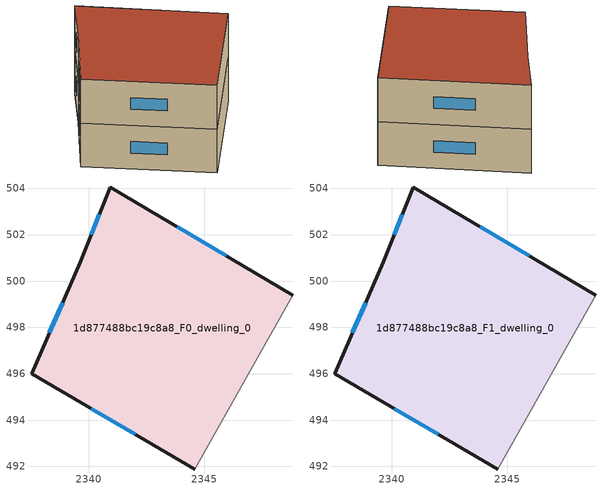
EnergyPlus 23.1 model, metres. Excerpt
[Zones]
1d877488bc19c8a8_F0_dwelling_0
 floor ground (EU_floor_Construction): 2348.81,499.39 2344.58,491.89 2337.54,496 2339.64,500.83 2340.94,504.06 z0
 wall outside (EU_wall_Construction): 2348.81,499.39 2340.94,504.06 2339.64,500.83 2337.54,496 2344.58,491.89 z0:3
 wall adiabatic (EU_wall_Construction): 2344.58,491.89 2348.81,499.39 z0:3
 window (EU_Window_Construction): 2345.93,501.1 2343.82,502.35 / 2340.12,494.49 2342,493.39 / 2338.87,499.06 2338.31,497.76 / 2340.46,502.88 2340.11,502.01 z1.1:1.9
1d877488bc19c8a8_F1_dwelling_0
 floor to 1d877488bc19c8a8_F0_dwelling_0 (EU_floor_Construction): 2348.81,499.39 2344.58,491.89 2337.54,496 2339.64,500.83 2340.94,504.06 z3
 wall outside (EU_wall_Construction): 2348.81,499.39 2340.94,504.06 2339.64,500.83 2337.54,496 2344.58,491.89 z3:6
 wall adiabatic (EU_wall_Construction): 2344.58,491.89 2348.81,499.39 z3:6
 window (EU_Window_Construction): 2345.93,501.1 2343.82,502.35 / 2340.12,494.49 2342,493.39 / 2338.87,499.06 2338.31,497.76 / 2340.46,502.88 2340.11,502.01 z4.1:4.9
 roof outside (EU_roof_Construction): 2344.58,491.89 2348.81,499.39 2340.94,504.06 2339.64,500.83 2337.54,496 z6
[Building]
EU S2 Campaign: North Axis=0; Terrain=City; Solar Distribution=FullExterior
[Site:Location]
Bologna: Latitude=44.5; Longitude=11.25; Time Zone=1; Elevation=37
[SizingPeriod:WeatherFileDays]
AnnualSizingPeriod: Begin Month=1; Begin Day of Month=1; End Month=12; End Day of Month=31; Day of Week for Start Day=Monday; Use Weather File Daylight Saving Period=No; Use Weather File Rain and Snow Indicators=No
[MATERIAL]
EU_InternalMass_Material: Roughness=MediumRough; Thickness=0.1; Conductivity=1; Density=1800; Specific Heat=900; Thermal Absorptance=0.9; Solar Absorptance=0.7; Visible Absorptance=0.7
[MATERIAL:NOMASS] Roughness=MediumRough; Thermal Absorptance=0.9; Solar Absorptance=0.7; Visible Absorptance=0.7
Name | Thermal Resistance
EU_wall_NoMass | 0.753012
EU_roof_NoMass | 0.675676
EU_floor_NoMass | 0.609756
[WINDOWMATERIAL:SIMPLEGLAZINGSYSTEM]
EU_Window_SimpleGlazing: UFactor=4.6; Solar Heat Gain Coefficient=0.85; Visible Transmittance=0.85
[CONSTRUCTION]
EU_wall_Construction: EU_wall_NoMass
EU_roof_Construction: EU_roof_NoMass
EU_floor_Construction: EU_floor_NoMass
EU_Window_Construction: EU_Window_SimpleGlazing
EU_InternalMass_Construction: EU_InternalMass_Material
[ZONE] Type=1; Multiplier=1; Ceiling Height=autocalculate; Floor Area=autocalculate; Part of Total Floor Area=Yes
Name | Volume
1d877488bc19c8a8_F0_dwelling_0 | 223.743
1d877488bc19c8a8_F1_dwelling_0 | 223.742
[INTERNALMASS] Construction=EU_InternalMass_Construction; Surface Area=74.5812
Name | Zone or ZoneList
1d877488bc19c8a8_F0_dwelling_0_EU_InternalMass | 1d877488bc19c8a8_F0_dwelling_0
1d877488bc19c8a8_F1_dwelling_0_EU_InternalMass | 1d877488bc19c8a8_F1_dwelling_0
[OTHEREQUIPMENT] Fuel Type=Electricity; Design Level Calculation Method=Watts/Area; Power per Zone Floor Area=1; Fraction Latent=0; Fraction Radiant=0; Fraction Lost=0; Carbon Dioxide Generation Rate=0; EndUse Subcategory=EU_Step8_InternalGains
Name | Zone or ZoneList or Space or SpaceList | Schedule
EU_Step8_InternalGain_1d877488bc19c8a8_F0_dwelling_0_f000 | 1d877488bc19c8a8_F0_dwelling_0 | EU_Step8_GainSchedule_1d877488bc19c8a8_F0_dwelling_0_f000
EU_Step8_InternalGain_1d877488bc19c8a8_F1_dwelling_0_f000 | 1d877488bc19c8a8_F1_dwelling_0 | EU_Step8_GainSchedule_1d877488bc19c8a8_F1_dwelling_0_f000
[ZONEVENTILATION:DESIGNFLOWRATE] Schedule=EU_AlwaysOn; Design Flow Rate Calculation Method=AirChanges/Hour; Air Changes per Hour=0.64; Ventilation Type=Natural; Fan Pressure Rise=0; Fan Total Efficiency=1; Constant Term Coefficient=1; Temperature Term Coefficient=0; Velocity Term Coefficient=0; Velocity Squared Term Coefficient=0; Minimum Indoor Temperature=-100; Maximum Indoor Temperature=100; Delta Temperature=-100; Minimum Outdoor Temperature=-100; Maximum Outdoor Temperature=100; Maximum Wind Speed=40
Name | Zone or ZoneList or Space or SpaceList
EU_ConstantAir_1d877488bc19c8a8_F0_dwelling_0 | 1d877488bc19c8a8_F0_dwelling_0
EU_ConstantAir_1d877488bc19c8a8_F1_dwelling_0 | 1d877488bc19c8a8_F1_dwelling_0
[HVACTEMPLATE:THERMOSTAT] Constant Heating Setpoint=20; Constant Cooling Setpoint=50
EU_HeatOnly_1d877488bc19c8a8_F0_dwelling_0; EU_HeatOnly_1d877488bc19c8a8_F1_dwelling_0
[HVACTEMPLATE:ZONE:IDEALLOADSAIRSYSTEM] System Availability Schedule=EU_AlwaysOn; Maximum Heating Supply Air Temperature=50; Minimum Cooling Supply Air Temperature=13; Maximum Heating Supply Air Humidity Ratio=0.0156; Minimum Cooling Supply Air Humidity Ratio=0.0077; Heating Limit=NoLimit; Cooling Limit=NoLimit; Heating Availability Schedule=EU_AlwaysOn; Cooling Availability Schedule=EU_CoolingOff; Dehumidification Control Type=ConstantSensibleHeatRatio; Cooling Sensible Heat Ratio=0.7; Dehumidification Setpoint=60; Humidification Control Type=None; Humidification Setpoint=30; Outdoor Air Method=None; Outdoor Air Flow Rate per Person=0.00944; Outdoor Air Flow Rate per Zone Floor Area=0; Outdoor Air Flow Rate per Zone=0; Demand Controlled Ventilation Type=None; Outdoor Air Economizer Type=NoEconomizer; Heat Recovery Type=None; Sensible Heat Recovery Effectiveness=0.7; Latent Heat Recovery Effectiveness=0.65
Name | Template Thermostat
1d877488bc19c8a8_F0_dwelling_0 | EU_HeatOnly_1d877488bc19c8a8_F0_dwelling_0
1d877488bc19c8a8_F1_dwelling_0 | EU_HeatOnly_1d877488bc19c8a8_F1_dwelling_0
[SIZING:ZONE] Zone Cooling Design Supply Air Temperature Input Method=SupplyAirTemperature; Zone Cooling Design Supply Air Temperature=13; Zone Heating Design Supply Air Temperature Input Method=SupplyAirTemperature; Zone Heating Design Supply Air Temperature=50; Zone Cooling Design Supply Air Humidity Ratio=0.008; Zone Heating Design Supply Air Humidity Ratio=0.008; Cooling Design Air Flow Method=DesignDay; Cooling Design Air Flow Rate=0; Cooling Minimum Air Flow per Zone Floor Area=0.000762; Cooling Minimum Air Flow=0; Cooling Minimum Air Flow Fraction=0.2; Heating Design Air Flow Method=DesignDay; Heating Design Air Flow Rate=0; Heating Maximum Air Flow per Zone Floor Area=0.002032; Heating Maximum Air Flow=0.141576; Heating Maximum Air Flow Fraction=0.3; Account for Dedicated Outdoor Air System=No; Dedicated Outdoor Air System Control Strategy=NeutralSupplyAir; Dedicated Outdoor Air Low Setpoint Temperature for Design=autosize; Dedicated Outdoor Air High Setpoint Temperature for Design=autosize; Zone Load Sizing Method=Sensible Load Only No Latent Load; Zone Latent Cooling Design Supply Air Humidity Ratio Input Method=HumidityRatioDifference; Zone Cooling Design Supply Air Humidity Ratio Difference=0.005; Zone Latent Heating Design Supply Air Humidity Ratio Input Method=HumidityRatioDifference; Zone Humidification Design Supply Air Humidity Ratio Difference=0.005
1d877488bc19c8a8_F0_dwelling_0; 1d877488bc19c8a8_F1_dwelling_0
[SCHEDULE:CONSTANT]
Name | Hourly Value
EU_AlwaysOn | 1
EU_CoolingOff | 0
[SCHEDULE:FILE] Column Number=1; Rows to Skip at Top=0; Number of Hours of Data=8760; Column Separator=Comma; Interpolate to Timestep=No; Minutes per Item=60; Adjust Schedule for Daylight Savings=Yes
Name | File
EU_Step8_GainSchedule_1d877488bc19c8a8_F0_dwelling_0_f000 | ../../schedules/1d877488bc19c8a8/1d877488bc19c8a8_F0_dwelling_0_f000_gain.csv
EU_Step8_GainSchedule_1d877488bc19c8a8_F1_dwelling_0_f000 | ../../schedules/1d877488bc19c8a8/1d877488bc19c8a8_F1_dwelling_0_f000_gain.csv
